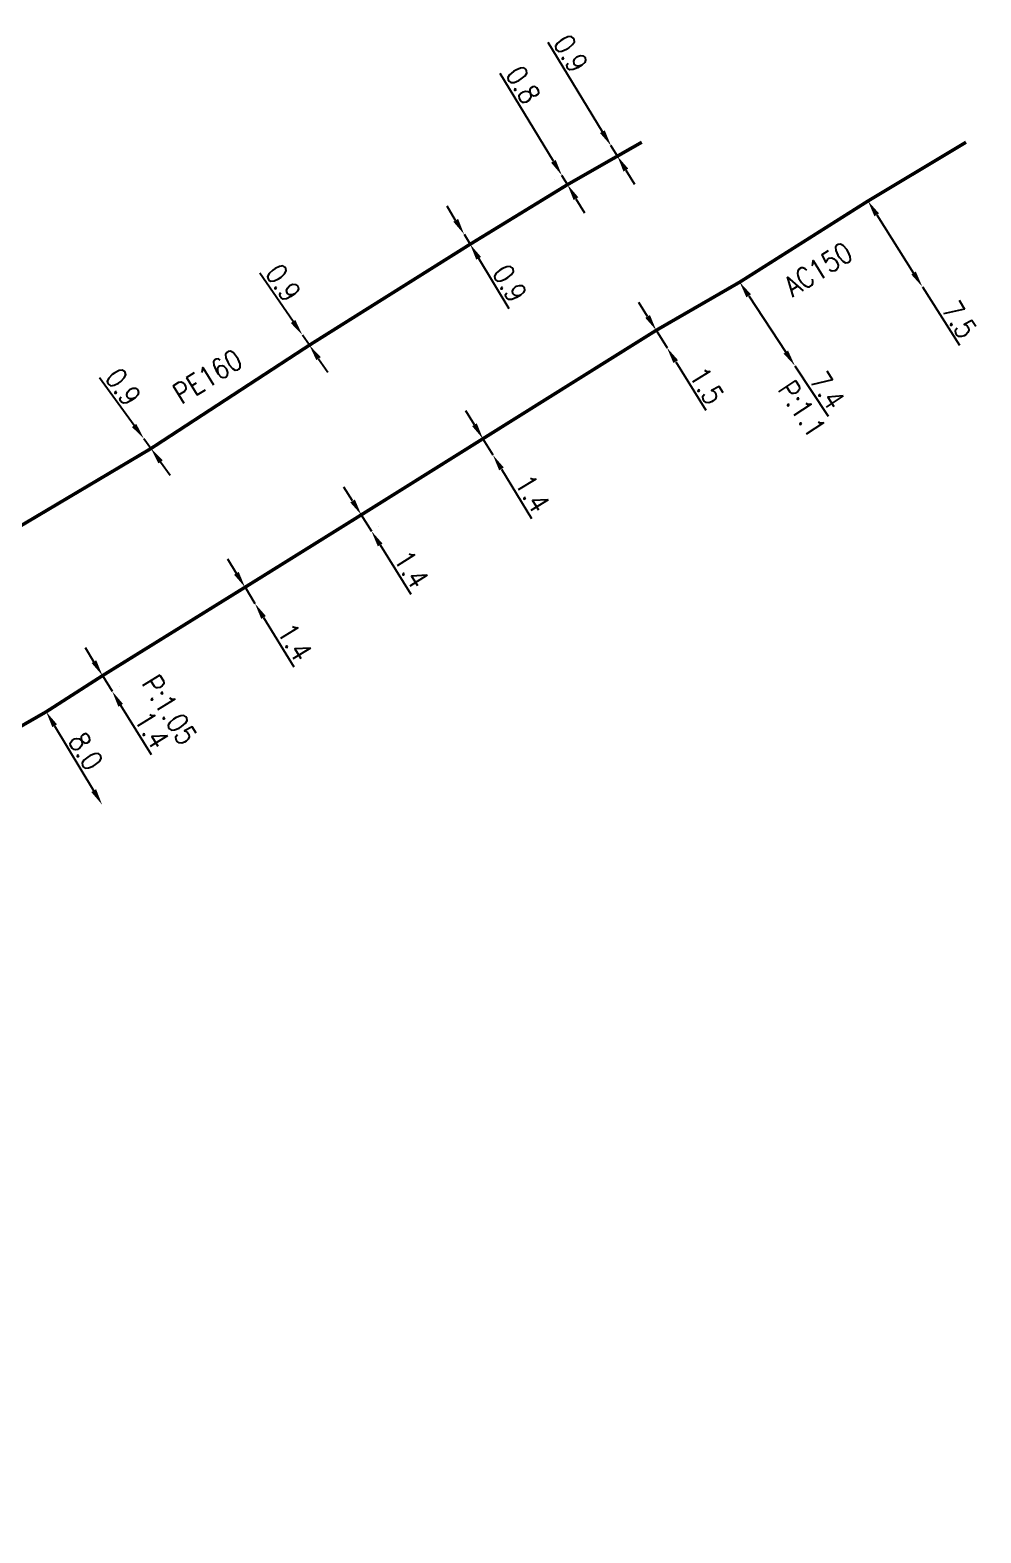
# Model space of a CAD drawing. Header units: millimetres. Extents: x 149996 to 151004, y 126998 to 128018.
# Drawn here: x 150232.1 to 150301.8, y 127898 to 128008.2 of the extents above; entities that cross this region are included whole.
import ezdxf

# ---------------------------------------------------------------- set-up
doc = ezdxf.new("R2010")
doc.units = ezdxf.units.MM
doc.header["$PDMODE"] = 34
doc.linetypes.add('L_25_AP', pattern=[2000, 1000, 1000])
doc.linetypes.add('L_25_PE', pattern=[2000, 1000, 1000])
doc.layers.get('DEFPOINTS').update_dxf_attribs({"linetype": 'CONTINUOUS'})
doc.layers.add('L_150', color=1, linetype='CONTINUOUS')
doc.styles.get("Standard").update_dxf_attribs({"font": 'romans.shx', "width": 0.85})
doc.dimstyles.get("Standard").update_dxf_attribs({"dimtxt": 1.5, "dimasz": 1.2, "dimexe": 0.625, "dimexo": 0.625, "dimgap": 0.25, "dimtad": 1, "dimdec": 1, "dimzin": 0, "dimdsep": 46, "dimtxsty": 'Standard', "dimcen": -0.5, "dimadec": 0, "dimazin": 0, "dimtfac": 1, "dimtdec": 1, "dimtmove": 0, "dimatfit": 3, "dimfxl": 0, "dimtolj": 1, "dimtzin": 0, "dimarcsym": 0})

# ---------------------------------------------------------------- blocks, each defined once
blk = doc.blocks.new('*D487')
at = {"layer": 'DEFPOINTS', "color": 0, "linetype": 'Continuous', "transparency": 16777216}
for p in [(150274.66, 127999.75), (150274.66, 127999.75), (150275.13, 127998.98)]:
    blk.add_point(p, dxfattribs=at)
at = {"layer": 'L_150', "color": 0, "linetype": 'Continuous', "lineweight": -2, "transparency": 16777216}
for p, q in [((150274.04, 128000.77), (150270.05, 128007.31)), ((150275.13, 127998.98), (150274.66, 127999.75)), ((150275.75, 127997.95), (150276.38, 127996.93))]:
    blk.add_line(p, q, dxfattribs=at)
at = {"layer": 'L_150', "color": 0, "linetype": 'Continuous', "transparency": 16777216}
for points in [[(150274.21, 128000.87), (150273.86, 128000.67), (150274.66, 127999.75)], [(150275.93, 127998.06), (150275.58, 127997.85), (150275.13, 127998.98)]]:
    blk.add_solid(points, dxfattribs=at)
at = {"layer": 'L_150', "color": 0, "linetype": 'Continuous', "transparency": 16777216, "insert": (150271.71, 128006.5), "char_height": 1.5, "attachment_point": 5, "rotation": 301.3992}
blk.add_mtext('\\A1;0.9', dxfattribs=at)
blk = doc.blocks.new('*D488')
at = {"layer": 'DEFPOINTS', "color": 0, "linetype": 'Continuous', "transparency": 16777216}
for p in [(150271.06, 127997.57), (150271.06, 127997.57), (150271.47, 127996.89)]:
    blk.add_point(p, dxfattribs=at)
at = {"layer": 'L_150', "color": 0, "linetype": 'Continuous', "lineweight": -2, "transparency": 16777216}
for p, q in [((150270.44, 127998.6), (150266.54, 128005.05)), ((150270.53, 127997.25), (150270.53, 127997.25)), ((150271.47, 127996.89), (150271.06, 127997.57)), ((150270.94, 127996.56), (150270.94, 127996.56)), ((150272.09, 127995.86), (150272.71, 127994.83))]:
    blk.add_line(p, q, dxfattribs=at)
at = {"layer": 'L_150', "color": 0, "linetype": 'Continuous', "transparency": 16777216}
for points in [[(150270.61, 127998.7), (150270.27, 127998.5), (150271.06, 127997.57)], [(150272.27, 127995.96), (150271.92, 127995.76), (150271.47, 127996.89)]]:
    blk.add_solid(points, dxfattribs=at)
at = {"layer": 'L_150', "color": 0, "linetype": 'Continuous', "transparency": 16777216, "insert": (150268.22, 128004.21), "char_height": 1.5, "attachment_point": 5, "rotation": 301.1303}
blk.add_mtext('\\A1;0.8', dxfattribs=at)
blk = doc.blocks.new('*D489')
at = {"layer": 'DEFPOINTS', "color": 0, "linetype": 'Continuous', "transparency": 16777216}
for p in [(150263.89, 127993.25), (150263.89, 127993.25), (150264.33, 127992.52)]:
    blk.add_point(p, dxfattribs=at)
at = {"layer": 'L_150', "color": 0, "linetype": 'Continuous', "lineweight": -2, "transparency": 16777216}
for p, q in [((150263.27, 127994.27), (150262.65, 127995.3)), ((150263.89, 127993.25), (150264.33, 127992.52)), ((150264.95, 127991.49), (150267.18, 127987.8))]:
    blk.add_line(p, q, dxfattribs=at)
at = {"layer": 'L_150', "color": 0, "linetype": 'Continuous', "transparency": 16777216}
for points in [[(150263.45, 127994.38), (150263.1, 127994.17), (150263.89, 127993.25)], [(150265.13, 127991.59), (150264.78, 127991.39), (150264.33, 127992.52)]]:
    blk.add_solid(points, dxfattribs=at)
at = {"layer": 'L_150', "color": 0, "linetype": 'Continuous', "transparency": 16777216, "insert": (150267.23, 127989.65), "char_height": 1.5, "attachment_point": 5, "rotation": 301.1235}
blk.add_mtext('\\A1;0.9', dxfattribs=at)
blk = doc.blocks.new('*D490')
at = {"layer": 'DEFPOINTS', "color": 0, "linetype": 'Continuous', "transparency": 16777216}
for p in [(150252.03, 127985.86), (150252.03, 127985.86), (150252.54, 127985.12)]:
    blk.add_point(p, dxfattribs=at)
at = {"layer": 'L_150', "color": 0, "linetype": 'Continuous', "lineweight": -2, "transparency": 16777216}
for p, q in [((150251.35, 127986.85), (150248.91, 127990.41)), ((150252.54, 127985.12), (150252.03, 127985.86)), ((150253.21, 127984.13), (150253.89, 127983.14))]:
    blk.add_line(p, q, dxfattribs=at)
at = {"layer": 'L_150', "color": 0, "linetype": 'Continuous', "transparency": 16777216}
for points in [[(150251.51, 127986.97), (150251.18, 127986.74), (150252.03, 127985.86)], [(150253.38, 127984.24), (150253.05, 127984.02), (150252.54, 127985.12)]]:
    blk.add_solid(points, dxfattribs=at)
at = {"layer": 'L_150', "color": 0, "linetype": 'Continuous', "transparency": 16777216, "insert": (150250.62, 127989.69), "char_height": 1.5, "attachment_point": 5, "rotation": 304.3936}
blk.add_mtext('\\A1;0.9', dxfattribs=at)
blk = doc.blocks.new('*D517')
at = {"layer": 'DEFPOINTS', "color": 0, "linetype": 'Continuous', "transparency": 16777216}
for p in [(150293.51, 127995.69), (150297.5, 127989.4), (150297.5, 127989.4)]:
    blk.add_point(p, dxfattribs=at)
at = {"layer": 'L_150', "color": 0, "linetype": 'Continuous', "lineweight": -2, "transparency": 16777216}
for p, q in [((150294.04, 127996.02), (150294.04, 127996.02)), ((150294.15, 127994.68), (150296.86, 127990.41)), ((150297.5, 127989.4), (150300.21, 127985.13))]:
    blk.add_line(p, q, dxfattribs=at)
at = {"layer": 'L_150', "color": 0, "linetype": 'Continuous', "transparency": 16777216}
for points in [[(150294.32, 127994.78), (150293.98, 127994.57), (150293.51, 127995.69)], [(150297.02, 127990.52), (150296.69, 127990.3), (150297.5, 127989.4)]]:
    blk.add_solid(points, dxfattribs=at)
at = {"layer": 'L_150', "color": 0, "linetype": 'Continuous', "transparency": 16777216, "insert": (150300.2, 127987), "char_height": 1.5, "attachment_point": 5, "rotation": 302.3836}
blk.add_mtext('\\A1;7.5', dxfattribs=at)
blk = doc.blocks.new('*D518')
at = {"layer": 'DEFPOINTS', "color": 0, "linetype": 'Continuous', "transparency": 16777216}
for p in [(150284.1, 127989.74), (150288.15, 127983.61), (150288.15, 127983.61)]:
    blk.add_point(p, dxfattribs=at)
at = {"layer": 'L_150', "color": 0, "linetype": 'Continuous', "lineweight": -2, "transparency": 16777216}
for p, q in [((150284.76, 127988.74), (150287.49, 127984.61)), ((150288.15, 127983.61), (150290.59, 127979.91))]:
    blk.add_line(p, q, dxfattribs=at)
at = {"layer": 'L_150', "color": 0, "linetype": 'Continuous', "transparency": 16777216}
for points in [[(150284.93, 127988.85), (150284.59, 127988.63), (150284.1, 127989.74)], [(150287.65, 127984.72), (150287.32, 127984.5), (150288.15, 127983.61)]]:
    blk.add_solid(points, dxfattribs=at)
at = {"layer": 'L_150', "color": 0, "linetype": 'Continuous', "transparency": 16777216, "insert": (150290.53, 127981.81), "char_height": 1.5, "attachment_point": 5, "rotation": 303.431}
blk.add_mtext('\\A1;7.4', dxfattribs=at)
blk = doc.blocks.new('*D519')
at = {"layer": 'DEFPOINTS', "color": 0, "linetype": 'Continuous', "transparency": 16777216}
for p in [(150277.98, 127986.21), (150278.77, 127984.93), (150278.77, 127984.93)]:
    blk.add_point(p, dxfattribs=at)
at = {"layer": 'L_150', "color": 0, "linetype": 'Continuous', "lineweight": -2, "transparency": 16777216}
for p, q in [((150277.35, 127987.23), (150276.71, 127988.25)), ((150277.98, 127986.21), (150278.77, 127984.93)), ((150279.41, 127983.91), (150281.62, 127980.36))]:
    blk.add_line(p, q, dxfattribs=at)
at = {"layer": 'L_150', "color": 0, "linetype": 'Continuous', "transparency": 16777216}
for points in [[(150277.52, 127987.33), (150277.18, 127987.12), (150277.98, 127986.21)], [(150279.58, 127984.02), (150279.24, 127983.81), (150278.77, 127984.93)]]:
    blk.add_solid(points, dxfattribs=at)
at = {"layer": 'L_150', "color": 0, "linetype": 'Continuous', "transparency": 16777216, "insert": (150281.68, 127982.15), "char_height": 1.5, "attachment_point": 5, "rotation": 301.8578}
blk.add_mtext('\\A1;1.5', dxfattribs=at)
blk = doc.blocks.new('*D520')
at = {"layer": 'DEFPOINTS', "color": 0, "linetype": 'Continuous', "transparency": 16777216}
for p in [(150256.35, 127972.68), (150257.09, 127971.49), (150257.09, 127971.49)]:
    blk.add_point(p, dxfattribs=at)
at = {"layer": 'L_150', "color": 0, "linetype": 'Continuous', "lineweight": -2, "transparency": 16777216}
for p, q in [((150255.71, 127973.7), (150255.07, 127974.71)), ((150256.88, 127973.01), (150256.88, 127973.01)), ((150256.35, 127972.68), (150257.09, 127971.49)), ((150257.62, 127971.82), (150257.62, 127971.82)), ((150257.73, 127970.47), (150259.98, 127966.87))]:
    blk.add_line(p, q, dxfattribs=at)
at = {"layer": 'L_150', "color": 0, "linetype": 'Continuous', "transparency": 16777216}
for points in [[(150255.88, 127973.8), (150255.54, 127973.59), (150256.35, 127972.68)], [(150257.9, 127970.58), (150257.56, 127970.37), (150257.09, 127971.49)]]:
    blk.add_solid(points, dxfattribs=at)
at = {"layer": 'L_150', "color": 0, "linetype": 'Continuous', "transparency": 16777216, "insert": (150260.02, 127968.69), "char_height": 1.5, "attachment_point": 5, "rotation": 302.0376}
blk.add_mtext('\\A1;1.4', dxfattribs=at)
blk = doc.blocks.new('*D521')
at = {"layer": 'DEFPOINTS', "color": 0, "linetype": 'Continuous', "transparency": 16777216}
for p in [(150265.27, 127978.26), (150266, 127977.07), (150266, 127977.07)]:
    blk.add_point(p, dxfattribs=at)
at = {"layer": 'L_150', "color": 0, "linetype": 'Continuous', "lineweight": -2, "transparency": 16777216}
for p, q in [((150264.65, 127979.29), (150264.02, 127980.31)), ((150265.81, 127978.59), (150265.81, 127978.59)), ((150265.27, 127978.26), (150266, 127977.07)), ((150266.63, 127976.04), (150268.84, 127972.42))]:
    blk.add_line(p, q, dxfattribs=at)
at = {"layer": 'L_150', "color": 0, "linetype": 'Continuous', "transparency": 16777216}
for points in [[(150264.82, 127979.39), (150264.48, 127979.18), (150265.27, 127978.26)], [(150266.8, 127976.15), (150266.46, 127975.94), (150266, 127977.07)]]:
    blk.add_solid(points, dxfattribs=at)
at = {"layer": 'L_150', "color": 0, "linetype": 'Continuous', "transparency": 16777216, "insert": (150268.9, 127974.24), "char_height": 1.5, "attachment_point": 5, "rotation": 301.3723}
blk.add_mtext('\\A1;1.4', dxfattribs=at)
blk = doc.blocks.new('*D522')
at = {"layer": 'DEFPOINTS', "color": 0, "linetype": 'Continuous', "transparency": 16777216}
for p in [(150247.82, 127967.37), (150248.55, 127966.18), (150248.55, 127966.18)]:
    blk.add_point(p, dxfattribs=at)
at = {"layer": 'L_150', "color": 0, "linetype": 'Continuous', "lineweight": -2, "transparency": 16777216}
for p, q in [((150247.19, 127968.39), (150246.56, 127969.42)), ((150248.35, 127967.7), (150248.35, 127967.7)), ((150247.82, 127967.37), (150248.55, 127966.18)), ((150249.18, 127965.16), (150251.41, 127961.54))]:
    blk.add_line(p, q, dxfattribs=at)
at = {"layer": 'L_150', "color": 0, "linetype": 'Continuous', "transparency": 16777216}
for points in [[(150247.36, 127968.5), (150247.02, 127968.29), (150247.82, 127967.37)], [(150249.35, 127965.26), (150249.01, 127965.05), (150248.55, 127966.18)]]:
    blk.add_solid(points, dxfattribs=at)
at = {"layer": 'L_150', "color": 0, "linetype": 'Continuous', "transparency": 16777216, "insert": (150251.46, 127963.36), "char_height": 1.5, "attachment_point": 5, "rotation": 301.5768}
blk.add_mtext('\\A1;1.4', dxfattribs=at)
blk = doc.blocks.new('*D523')
at = {"layer": 'DEFPOINTS', "color": 0, "linetype": 'Continuous', "transparency": 16777216}
for p in [(150237.37, 127960.89), (150238.08, 127959.74), (150238.08, 127959.74)]:
    blk.add_point(p, dxfattribs=at)
at = {"layer": 'L_150', "color": 0, "linetype": 'Continuous', "lineweight": -2, "transparency": 16777216}
for p, q in [((150236.74, 127961.91), (150236.11, 127962.93)), ((150237.37, 127960.89), (150238.08, 127959.74)), ((150237.9, 127961.22), (150237.9, 127961.22)), ((150238.61, 127960.07), (150238.61, 127960.07)), ((150238.7, 127958.72), (150240.93, 127955.1))]:
    blk.add_line(p, q, dxfattribs=at)
at = {"layer": 'L_150', "color": 0, "linetype": 'Continuous', "transparency": 16777216}
for points in [[(150236.91, 127962.02), (150236.57, 127961.81), (150237.37, 127960.89)], [(150238.87, 127958.82), (150238.53, 127958.61), (150238.08, 127959.74)]]:
    blk.add_solid(points, dxfattribs=at)
at = {"layer": 'L_150', "color": 0, "linetype": 'Continuous', "transparency": 16777216, "insert": (150240.98, 127956.92), "char_height": 1.5, "attachment_point": 5, "rotation": 301.5768}
blk.add_mtext('\\A1;1.4', dxfattribs=at)
blk = doc.blocks.new('*D524')
at = {"layer": 'DEFPOINTS', "color": 0, "linetype": 'Continuous', "transparency": 16777216}
for p in [(150233.24, 127958.24), (150237.34, 127951.43), (150237.34, 127951.43)]:
    blk.add_point(p, dxfattribs=at)
at = {"layer": 'L_150', "color": 0, "linetype": 'Continuous', "lineweight": -2, "transparency": 16777216}
for p, q in [((150233.78, 127958.56), (150233.78, 127958.56)), ((150233.86, 127957.21), (150236.72, 127952.46))]:
    blk.add_line(p, q, dxfattribs=at)
at = {"layer": 'L_150', "color": 0, "linetype": 'Continuous', "transparency": 16777216}
for points in [[(150234.03, 127957.32), (150233.69, 127957.11), (150233.24, 127958.24)], [(150236.9, 127952.56), (150236.55, 127952.35), (150237.34, 127951.43)]]:
    blk.add_solid(points, dxfattribs=at)
at = {"layer": 'L_150', "color": 0, "linetype": 'Continuous', "transparency": 16777216, "insert": (150236.15, 127955.35), "char_height": 1.5, "attachment_point": 5, "rotation": 301.0259}
blk.add_mtext('\\A1;8.0', dxfattribs=at)
blk = doc.blocks.new('*D566')
at = {"layer": 'DEFPOINTS', "color": 0, "linetype": 'Continuous', "transparency": 16777216}
for p in [(150240.4, 127978.26), (150240.4, 127978.26), (150240.92, 127977.54)]:
    blk.add_point(p, dxfattribs=at)
at = {"layer": 'L_150', "color": 0, "linetype": 'Continuous', "lineweight": -2, "transparency": 16777216}
for p, q in [((150239.69, 127979.24), (150237.16, 127982.73)), ((150240.92, 127977.54), (150240.4, 127978.26)), ((150241.63, 127976.56), (150242.33, 127975.59))]:
    blk.add_line(p, q, dxfattribs=at)
at = {"layer": 'L_150', "color": 0, "linetype": 'Continuous', "transparency": 16777216}
for points in [[(150239.85, 127979.35), (150239.53, 127979.12), (150240.4, 127978.26)], [(150241.79, 127976.68), (150241.47, 127976.45), (150240.92, 127977.54)]]:
    blk.add_solid(points, dxfattribs=at)
at = {"layer": 'L_150', "color": 0, "linetype": 'Continuous', "transparency": 16777216, "insert": (150238.88, 127982.05), "char_height": 1.5, "attachment_point": 5, "rotation": 305.9506}
blk.add_mtext('\\A1;0.9', dxfattribs=at)

msp = doc.modelspace()

# ---------------------------------------------------------------- linework, layer by layer
at = {"layer": 'L_150', "linetype": 'L_25_AP', "const_width": 0.25, "flags": 128}
msp.add_lwpolyline([(150000, 127898.16), (150003.44, 127898.81), (150009.54, 127899.91), (150015.68, 127901.02), (150027.7, 127903.2), (150039.56, 127905.38), (150045.4, 127906.43), (150055.28, 127908.3), (150066.2, 127910.3), (150072.24, 127911.49), (150086.84, 127914.09), (150091.43, 127914.94), (150099.96, 127916.62), (150102.62, 127917.13), (150109.63, 127918.49), (150111.4, 127918.79), (150116.11, 127919.6), (150122.33, 127920.8), (150133.21, 127922.8), (150144.12, 127924.81), (150157.45, 127927.27), (150166.59, 127929.63), (150178.17, 127932.45), (150192.73, 127936.67), (150203.8, 127941.57), (150209.1, 127944.15), (150219.72, 127950.4), (150225.39, 127953.74), (150233.24, 127958.24), (150237.37, 127960.89), (150247.82, 127967.37), (150249.35, 127968.32), (150256.35, 127972.68), (150265.27, 127978.26), (150277.98, 127986.21), (150284.1, 127989.74), (150293.51, 127995.69), (150300.7, 128000)], dxfattribs=at)
at = {"layer": 'L_150', "linetype": 'L_25_PE', "const_width": 0.25, "flags": 128}
msp.add_lwpolyline([(150114.43, 127935.22), (150114.62, 127933.22), (150114.75, 127931.83), (150115.93, 127932.05), (150119.31, 127932.73), (150134.24, 127935.4), (150156.79, 127939.63), (150166.4, 127941.53), (150172.76, 127942.84), (150179.59, 127944.87), (150185.67, 127946.73), (150185.67, 127946.73), (150193.62, 127949.91), (150200.37, 127952.6), (150207.65, 127956.89), (150210.39, 127958.57), (150210.82, 127958.83), (150218.75, 127963.98), (150223.41, 127966.91), (150228.23, 127970.01), (150240.92, 127977.54), (150252.54, 127985.12), (150264.33, 127992.52), (150271.47, 127996.89), (150275.13, 127998.98), (150276.92, 128000)], dxfattribs=at)

# ---------------------------------------------------------------- texts
at = {"layer": 'L_150', "linetype": 'Continuous', "char_height": 1.5, "attachment_point": 1}
for s, insert, rotation in [('\\A1;AC150', (150287.17, 127989.88), 32.2379), ('\\A1;PE160', (150242.36, 127982.02), 31.8689), ('\\A1;P:1.1', (150288.07, 127982.7), 303.4607), ('\\A1;P:1.05', (150241.47, 127961.12), 301.8538)]:
    msp.add_mtext(s, dxfattribs=dict(at, insert=insert, rotation=rotation))

# ---------------------------------------------------------------- dimensions: what is measured, and where the dimension line sits
at = {"layer": 'L_150', "linetype": 'Continuous'}
for base, p1, p2, angle, picture, middle in [((150274.66, 127999.75), (150275.13, 127998.98), (150274.66, 127999.75), 301.3992, '*D487', (150270.86, 128005.98)), ((150271.06, 127997.57), (150271.47, 127996.89), (150271.06, 127997.57), 301.1303, '*D488', (150267.36, 128003.69)), ((150263.8948, 127993.2451), (150264.3342, 127992.5175), (150263.8948, 127993.2451), 301.1235, '*D489', (150266.3786, 127989.1315)), ((150297.4987, 127989.3986), (150293.5086, 127995.69), (150297.4987, 127989.3986), 122.3836, '*D517', (150299.3589, 127986.4656)), ((150252.03, 127985.86), (150252.54, 127985.12), (150252.03, 127985.86), 304.3936, '*D490', (150249.79, 127989.13)), ((150288.15, 127983.61), (150284.1, 127989.74), (150288.15, 127983.61), 123.431, '*D518', (150289.7, 127981.26)), ((150278.77, 127984.93), (150277.98, 127986.21), (150278.77, 127984.93), 121.8578, '*D519', (150280.83, 127981.63)), ((150240.4, 127978.26), (150240.92, 127977.54), (150240.4, 127978.26), 305.9506, '*D566', (150238.07, 127981.47)), ((150266, 127977.07), (150265.27, 127978.26), (150266, 127977.07), 121.3723, '*D521', (150268.05, 127973.72)), ((150257.09, 127971.49), (150256.35, 127972.68), (150257.09, 127971.49), 122.0376, '*D520', (150259.17, 127968.16)), ((150248.55, 127966.18), (150247.82, 127967.37), (150248.55, 127966.18), 121.5768, '*D522', (150250.61, 127962.84)), ((150238.08, 127959.74), (150237.37, 127960.89), (150238.08, 127959.74), 121.5768, '*D523', (150240.13, 127956.4)), ((150237.3426, 127951.4288), (150233.24496565, 127958.24142744), (150237.3426, 127951.4288), 121.02591394, '*D524', (150235.29378282, 127954.83511372))]:
    dim = msp.add_linear_dim(base=base, p1=p1, p2=p2, angle=angle, dimstyle='Standard', dxfattribs=at)
    dim.commit()
    dim.dimension.update_dxf_attribs({"geometry": picture, "text_midpoint": middle, "dimtype": 160})

doc.saveas('drawing.dxf')
